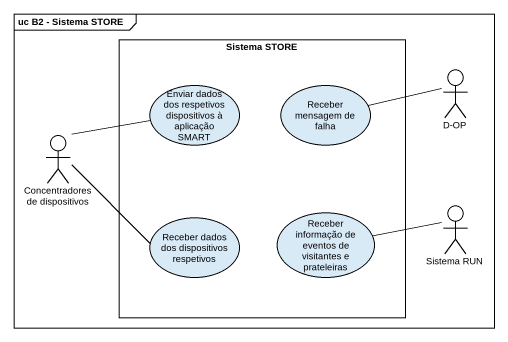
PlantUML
@startuml
mainframe uc B2 - Sistema STORE
rectangle "Sistema STORE" as Sistema_STORE {
  usecase "Enviar dados dos respetivos dispositivos à aplicação SMART" as Enviar_dados_dos_respetivos
  usecase "Receber mensagem de falha" as Receber_mensagem_de_falha
  usecase "Receber dados dos dispositivos respetivos" as Receber_dados_dos
  usecase "Receber informação de eventos de visitantes e prateleiras" as Receber_informação_de
}
actor "D-OP" as D_OP
actor "Concentradores de dispositivos" as Concentradores_de
actor "Sistema RUN" as Sistema_RUN
D_OP -left- Receber_mensagem_de_falha
Enviar_dados_dos_respetivos -left- Concentradores_de
Concentradores_de -right- Receber_dados_dos
Sistema_RUN -left- Receber_informação_de
@enduml
